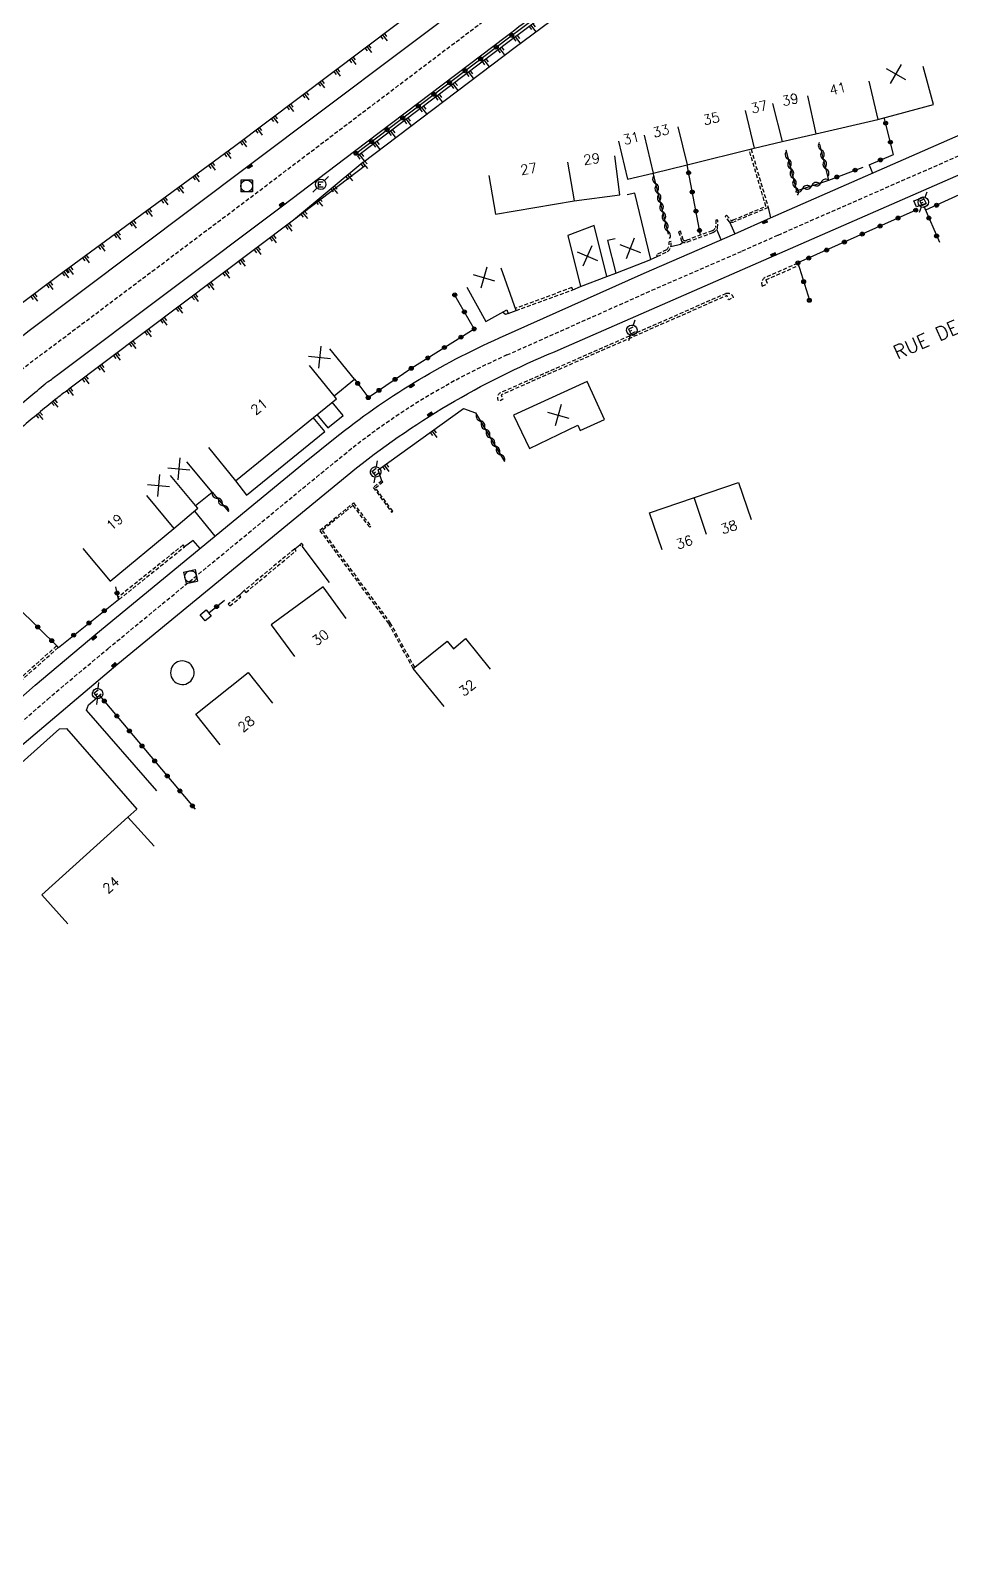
# Model space of a CAD drawing. Header units: millimetres. Extents: x 151000 to 152000, y 111999 to 113000.
# Drawn here: x 151559.4 to 151677, y 112548.8 to 112744.4 of the extents above; entities that cross this region are included whole.
import ezdxf
from ezdxf.enums import TextEntityAlignment as Align

# ---------------------------------------------------------------- set-up
doc = ezdxf.new("R2010")
doc.units = ezdxf.units.MM
doc.linetypes.add('DASHED', pattern=[0.75, 0.5, -0.25])
doc.layers.get('0').update_dxf_attribs({"linetype": 'CONTINUOUS'})
for name, color, linetype in [('W0001', 6, 'DASHED'), ('W0008', 7, 'CONTINUOUS'), ('W0100', 7, 'CONTINUOUS'), ('W0112', 1, 'DASHED'), ('W0211', 2, 'CONTINUOUS'), ('W0302', 3, 'CONTINUOUS'), ('W0310', 3, 'CONTINUOUS'), ('W0322', 7, 'CONTINUOUS'), ('W0334', 7, 'CONTINUOUS'), ('W0400', 7, 'CONTINUOUS'), ('W0420', 7, 'CONTINUOUS'), ('W0471', 7, 'CONTINUOUS'), ('W0989', 7, 'CONTINUOUS'), ('W0991', 7, 'CONTINUOUS'), ('W1102', 7, 'CONTINUOUS')]:
    doc.layers.add(name, color=color, linetype=linetype)
doc.styles.get("Standard").update_dxf_attribs({"font": 'romans.shx', "width": 0.85})

# ---------------------------------------------------------------- blocks, each defined once
blk = doc.blocks.new('t211o')
at = {"color": 0, "linetype": 'Continuous'}
for p, q in [((-0.29, 0.5), (-0.29, 0)), ((0, 1), (0, 0)), ((0.29, 0.5), (0.29, 0))]:
    blk.add_line(p, q, dxfattribs=at)
blk = doc.blocks.new('t322o')
at = {"color": 0, "linetype": 'Continuous'}
for radius in [0.25, 0.15]:
    blk.add_circle((0, 0), radius, dxfattribs=at)
blk = doc.blocks.new('T400')
for p, q in [((-0.15, 0.3), (0.15, 0.3)), ((-0.15, -0.25), (-0.15, 0.3)), ((-0.15, 0.15), (0.15, 0.15)), ((-0.15, 0), (0.15, 0)), ((0.15, 0.3), (0.15, -0.25)), ((-0.15, -0.15), (0.15, -0.15)), ((-0.15, -0.25), (-0.15, -0.3)), ((-0.15, -0.3), (0.15, -0.3)), ((0.15, -0.3), (0.15, -0.25))]:
    blk.add_line(p, q)
blk = doc.blocks.new('T471')
for p, q in [((-0.333334, 0.333334), (-0.333334, -0.333334)), ((-0.333334, 0.333334), (0.333334, 0.333334)), ((-0.333334, 0), (0, 0)), ((0.500001, 0.500001), (1.000002, 1.000002)), ((-0.500001, -0.500001), (-1.000002, -1.000002)), ((-0.333334, -0.333334), (0.333334, -0.333334))]:
    blk.add_line(p, q)
blk.add_ellipse((0, 0), major_axis=(0.471405, 0.471405), ratio=1, start_param=5.4977871438, end_param=11.780972451)
blk = doc.blocks.new('T420')
for p, q in [((0.75, 0.75), (-0.75, 0.75)), ((-0.75, 0.75), (-0.75, -0.75)), ((0.75, 0.75), (0.75, -0.75)), ((0.75, -0.75), (-0.75, -0.75))]:
    blk.add_line(p, q)
blk.add_ellipse((0, 0), major_axis=(-0.53, 0.53), ratio=1, start_param=3.926991, end_param=10.210176)
blk = doc.blocks.new('t991o')
at = {"color": 0, "linetype": 'Continuous'}
for p, q in [((-1, 1), (1, -1)), ((-1, -1), (1, 1))]:
    blk.add_line(p, q, dxfattribs=at)
blk = doc.blocks.new('t112o')
at = {"color": 0, "linetype": 'Continuous'}
for p, q in [((-0.5, 0.5), (0.5, 0.5)), ((-0.5, -0.5), (-0.5, 0.5)), ((0.5, 0.5), (0.5, -0.5)), ((0.5, -0.5), (-0.5, -0.5))]:
    blk.add_line(p, q, dxfattribs=at)
blk = doc.blocks.new('t310o')
at = {"color": 0, "linetype": 'Continuous'}
for centre, start, end in [((-0.5, 0.38), 216.8699, 323.1304), ((0.5, -0.37), 36.8699, 143.1303)]:
    blk.add_arc(centre, 0.625, start, end, dxfattribs=at)

msp = doc.modelspace()

# ---------------------------------------------------------------- linework, layer by layer
at = {"layer": 'W0001', "flags": 128}
msp.add_lwpolyline([(151459.91, 112587.84), (151483.76, 112616.82), (151504.78, 112642.36), (151517.41, 112657.69), (151528.04, 112670.57), (151529.35, 112672.13, -0.004363), (151533.5, 112676.98, -0.006719), (151536.31, 112680.11, -0.000073), (151538.72, 112682.73, -0.001328), (151538.86, 112682.88, -0.006227), (151541.72, 112685.88, -0.004746), (151545.52, 112689.69, -0.008001), (151548.84, 112692.86, -0.006296), (151553.15, 112696.73, -0.005412), (151554.9, 112698.24, -0.002202), (151559.14, 112701.77, -0.015602), (151559.65, 112702.16, 0.004263), (151560.88, 112703.07), (151589.59, 112724.64), (151598.78, 112731.62), (151618.22, 112746.31, 0.006484), (151622.39, 112749.55, 0.011034), (151624.7, 112751.48, 0.001143), (151629.42, 112755.63, 0.006068), (151630.24, 112756.37, 0.023529), (151633.01, 112759.19, 0.014729), (151637.27, 112764.24, 0.017218), (151640.32, 112768.37, 0.020772), (151642.53, 112771.9, 0.01837), (151644.13, 112774.95, 0.013276), (151646.13, 112779.44, 0.018273), (151647.87, 112784.15, 0.022579), (151648.95, 112787.96, 0.027206), (151649.71, 112792.3, 0.026146), (151650.02, 112796.9, 0.011137), (151649.99, 112802.07, 0.015346), (151649.77, 112805.72, 0.006991), (151649.33, 112809.9, 0.012154), (151649, 112812.18, 0.010872), (151648.19, 112816.43, 0.013352), (151647.38, 112819.79, 0.003304), (151646.77, 112821.97, 0.001261), (151645.1, 112827.78, 0.00425), (151645.07, 112827.91, 0.000488), (151644.57, 112829.52), (151643.46, 112832.71)], format="xyb", dxfattribs=at)
at = {"layer": 'W0001'}
msp.add_lwpolyline([(151419.54, 112499.27), (151425.05, 112508.65), (151429.48, 112517.82), (151434.62, 112527.53), (151436.08, 112529.46), (151438.25, 112532.01), (151452.31, 112547.08), (151485.38, 112582.76), (151510.29, 112609.76, -0.014174), (151517.79, 112617.68, -0.004488), (151521.92, 112621.73), (151547.21, 112645.94), (151555.2, 112653.33), (151561.51, 112658.87), (151569.26, 112665.36), (151595.92, 112687.3), (151599.81, 112690.45, -0.064202), (151620.29, 112702.91), (151638.81, 112711.18), (151650.38, 112716.21), (151654.96, 112718.25), (151683.41, 112730.73, 0.029014), (151701.69, 112739.97, 0.045765), (151710.1, 112745.99, 0.066654)], format="xyb", dxfattribs=at)
at = {"layer": 'W0008'}
for points in [[(151450.56, 112548.71), (151483.63, 112584.38), (151508.52, 112611.37, -0.014151), (151516.1, 112619.38, -0.004491), (151520.26, 112623.45), (151545.57, 112647.68), (151553.6, 112655.11), (151559.95, 112660.69), (151567.73, 112667.2), (151594.41, 112689.15), (151598.31, 112692.31, -0.064213), (151619.32, 112705.09), (151637.85, 112713.37), (151649.42, 112718.39), (151653.99, 112720.43), (151682.46, 112732.92, 0.029019), (151700.49, 112742.03, 0.050184), (151709.28, 112748.35)], [(151456.64, 112548.45), (151487.74, 112582.01), (151515.53, 112612.07, -0.007624), (151524.14, 112620.77), (151550.65, 112646.09), (151557.44, 112652.34), (151570.51, 112663.44), (151601.04, 112688.47, -0.071873), (151627.24, 112703.69), (151681.8, 112727.57, 0.051598), (151709.37, 112742.51, 0.011854), (151710.93, 112743.64)]]:
    msp.add_lwpolyline(points, format="xyb", dxfattribs=at)
at = {"layer": 'W0008', "flags": 128}
for points in [[(151616.26, 112748.94), (151587.32, 112727.12), (151565.7, 112710.89), (151559.2, 112706), (151558.38, 112705.37, 0.007059), (151553.44, 112701.47, 0.015272), (151551.24, 112699.57, 0.000619), (151545.39, 112694.18, 0.00555), (151544.75, 112693.57, 0.004987), (151540.27, 112689.15, 0.00676), (151537.04, 112685.82, 0.004787), (151532.94, 112681.38, 0.006068), (151529.78, 112677.8, 0.001474), (151528.26, 112676.03, 0.000716), (151525.13, 112672.35, 0.004157), (151525.03, 112672.23, -0.000757), (151524.46, 112671.53), (151514.42, 112659.37), (151495.79, 112636.71), (151480.81, 112618.44), (151460.48, 112593.76), (151453.16, 112584.87)], [(151462.47, 112585.73), (151486.32, 112614.72), (151507.33, 112640.26), (151519.97, 112655.58), (151530.58, 112668.45), (151531.88, 112670, -0.004363), (151536, 112674.81, -0.006719), (151538.74, 112677.87, -0.000073), (151541.15, 112680.49, -0.001328), (151541.28, 112680.63, -0.006227), (151544.08, 112683.56, -0.004746), (151547.84, 112687.33, -0.008001), (151551.09, 112690.43, -0.006296), (151555.33, 112694.25, -0.005412), (151557.03, 112695.7, -0.002202), (151561.25, 112699.22, -0.015602), (151561.59, 112699.48, 0.004263), (151562.86, 112700.42), (151591.58, 112722), (151600.77, 112728.99), (151620.21, 112743.67, 0.006486), (151624.45, 112746.97, 0.011034)]]:
    msp.add_lwpolyline(points, format="xyb", dxfattribs=at)
at = {"layer": 'W0100'}
for points in [[(151634.55, 112730.25), (151635.72, 112725.38), (151638.99, 112726.17), (151643.34, 112727.24), (151651.92, 112729.34), (151655.48, 112730.23), (151659.79, 112731.17), (151667.72, 112733.04), (151674.83, 112734.96), (151673.53, 112739.79)], [(151617.99, 112725.86), (151618.83, 112720.93), (151628.89, 112722.64), (151634.73, 112723.41), (151634.09, 112728.36)], [(151634.11, 112717.78), (151633.14, 112717.53), (151634.22, 112713.38), (151638.67, 112715.13), (151636.65, 112723.6), (151635.68, 112723.37)], [(151615.14, 112711.58), (151617.58, 112707.21), (151620.26, 112708.7), (151620.46, 112708.23), (151621.45, 112708.58), (151619.53, 112714.02)], [(151582.13, 112691.08), (151585.58, 112686.84), (151598.47, 112697.32), (151598.18, 112697.68), (151600.79, 112699.8), (151597.63, 112703.68)], [(151566.05, 112678.18), (151569.54, 112673.98), (151577.67, 112680.73), (151580.75, 112683.31), (151580.47, 112683.65), (151582.57, 112685.39), (151579.37, 112689.24)], [(151640.12, 112678.01), (151638.51, 112682.74), (151649.9, 112686.62), (151651.51, 112681.88)], [(151599.74, 112669.22), (151596.78, 112673.25), (151590.15, 112668.39), (151593.11, 112664.36)], [(151612.27, 112657.97), (151608.31, 112662.82), (151612.63, 112666.34), (151613.43, 112665.36), (151615, 112666.64), (151618.16, 112662.76)], [(151583.6, 112653.08), (151580.49, 112657), (151587.19, 112662.32), (151590.31, 112658.41)], [(151564.13, 112630.18), (151560.79, 112633.9), (151571.81, 112643.83), (151575.16, 112640.12)]]:
    msp.add_lwpolyline(points, dxfattribs=at)
for points in [[(151628.06, 112718.19), (151629.71, 112711.66), (151633.08, 112712.93), (151631.43, 112719.46)], [(151629.33, 112693.93), (151629.65, 112693.26), (151632.74, 112694.66), (151630.53, 112699.52), (151621.11, 112695.23), (151623.17, 112690.96)]]:
    msp.add_lwpolyline(points, close=True, dxfattribs=at)
at = {"layer": 'W0112'}
msp.add_lwpolyline([(151651.5, 112729.23), (151653.69, 112721.77), (151649.34, 112719.95, -0.249255), (151648.76, 112719.94), (151648.19, 112720.62), (151648.38, 112720.78), (151648.91, 112720.14, 0.226054), (151649.23, 112720.18), (151653.39, 112721.92), (151651.25, 112729.17)], format="xyb", dxfattribs=at)
for points in [[(151642.23, 112718.66), (151642.62, 112717.48, 0.35123), (151643.39, 112717.36), (151646.6, 112718.56, 0.213377), (151647.22, 112719.14), (151647.25, 112720.17), (151647, 112720.17), (151646.97, 112719.2, -0.200117), (151646.51, 112718.8), (151643.28, 112717.58, -0.32939), (151642.84, 112717.62), (151642.47, 112718.74)], [(151639.5, 112715.51), (151640.81, 112716.14, 0.297829), (151641.27, 112717.43), (151641.02, 112717.37, -0.291041), (151640.68, 112716.35), (151639.4, 112715.74)], [(151657.43, 112714.62), (151653.28, 112712.81, 0.383055), (151652.93, 112711.73), (151653.62, 112712.04), (151653.4, 112712.53), (151657.55, 112714.35)]]:
    msp.add_lwpolyline(points, format="xyb", close=True, dxfattribs=at)
for points in [[(151621.45, 112708.58), (151628.69, 112711.25), (151628.59, 112711.53), (151621.35, 112708.86)], [(151620.46, 112708.23), (151620.09, 112708.1), (151619.7, 112708.39)], [(151608.31, 112662.82), (151605.16, 112668.57), (151596.37, 112680.5), (151600.66, 112683.99), (151602.89, 112681), (151602.73, 112680.88), (151600.62, 112683.7), (151596.64, 112680.47), (151605.33, 112668.68), (151608.47, 112662.95)]]:
    msp.add_lwpolyline(points, dxfattribs=at)
at = {"layer": 'W0112', "flags": 128}
msp.add_lwpolyline([(151648.28, 112710.79, -0.449622), (151649.22, 112710.23), (151648.64, 112709.97), (151648.4, 112710.51), (151619.53, 112697.8), (151619.76, 112697.27), (151619.25, 112696.98, -0.395566), (151619.41, 112698.08)], format="xyb", close=True, dxfattribs=at)
at = {"layer": 'W0112'}
for points in [[(151604.28, 112686.84), (151603.18, 112685.97), (151605.52, 112682.82), (151605.68, 112682.94), (151603.46, 112685.93), (151604.4, 112686.68)], [(151578.88, 112678.62), (151570.51, 112671.89), (151570.7, 112671.66), (151579.06, 112678.39)], [(151586.69, 112672.78), (151586.88, 112672.54), (151593.33, 112677.89), (151593.14, 112678.12)], [(151584.65, 112671.07), (151584.84, 112670.84), (151586.26, 112671.98), (151586.07, 112672.21)], [(151555.04, 112658.91), (151555.24, 112658.69), (151562.9, 112665.5), (151562.7, 112665.72)]]:
    msp.add_lwpolyline(points, close=True, dxfattribs=at)
at = {"layer": 'W0112', "flags": 128}
msp.add_lwpolyline([(151594.02, 112678.83), (151593.79, 112678.65), (151593.98, 112678.42), (151594.21, 112678.6)], close=True, dxfattribs=at)
at = {"layer": 'W0211', "flags": 128}
for points in [[(151614.37, 112751.4), (151585.46, 112729.59), (151563.67, 112713.59)], [(151626.26, 112747.21), (151620.73, 112743.12), (151601.23, 112728.36)]]:
    msp.add_lwpolyline(points, dxfattribs=at)
for points in [[(151601.85, 112727.54), (151593, 112720.13), (151564.28, 112698.54, -0.004263), (151562.97, 112697.58, 0.015602), (151562.75, 112697.41, 0.002202), (151558.54, 112693.91, 0.005412), (151556.88, 112692.48, 0.006296), (151552.68, 112688.7, 0.008001), (151549.48, 112685.66, 0.004746), (151545.76, 112681.92, 0.006227), (151543, 112679.03, 0.001328), (151542.88, 112678.9, 0.000073), (151540.47, 112676.28, 0.006719), (151537.77, 112673.27, 0.004363), (151533.68, 112668.49), (151532.38, 112666.95), (151521.78, 112654.09), (151509.15, 112638.77), (151488.13, 112613.22), (151471.57, 112593.36)], [(151563.67, 112713.59), (151557.16, 112708.68), (151556.32, 112708.04, 0.007059), (151551.32, 112704.09, 0.015272), (151548.96, 112702.05, 0.000619), (151543.11, 112696.65, 0.00555), (151542.41, 112695.99, 0.004987), (151537.88, 112691.53, 0.00676), (151534.59, 112688.13, 0.004787), (151530.44, 112683.64, 0.006068), (151527.23, 112680.01, 0.001474), (151525.69, 112678.21, 0.000716), (151522.56, 112674.53, 0.004157), (151522.42, 112674.36, -0.000757), (151521.86, 112673.68), (151511.82, 112661.51), (151493.19, 112638.85)]]:
    msp.add_lwpolyline(points, format="xyb", dxfattribs=at)
at = {"layer": 'W0211'}
msp.add_lwpolyline([(151604.28, 112686.84), (151603.82, 112688.24), (151614.75, 112696.05), (151616.27, 112695.53)], dxfattribs=at)
at = {"layer": 'W0302', "flags": 128}
msp.add_lwpolyline([(151601.85, 112727.54), (151621.35, 112742.29), (151626.9, 112746.4)], dxfattribs=at)
msp.add_lwpolyline([(151602.2, 112727.12), (151593, 112720.13), (151564.28, 112698.54, -0.004263), (151562.97, 112697.58, 0.015602), (151562.75, 112697.41, 0.002202), (151558.54, 112693.91, 0.005412), (151556.88, 112692.48, 0.006296), (151552.68, 112688.7, 0.008001), (151549.48, 112685.66, 0.004746), (151545.76, 112681.92, 0.006227), (151543, 112679.03, 0.001328), (151542.88, 112678.9, 0.000073), (151540.47, 112676.28, 0.006719), (151537.77, 112673.27, 0.004363), (151533.68, 112668.49), (151532.38, 112666.95), (151521.78, 112654.09), (151509.15, 112638.77), (151488.13, 112613.22), (151471.57, 112593.36)], format="xyb", dxfattribs=at)
at = {"layer": 'W0310'}
for points in [[(151655.93, 112729.14), (151657.3, 112723.89), (151661.43, 112725.28), (151660.3, 112729.85)], [(151638.95, 112726.16), (151640.91, 112718.38)], [(151616.27, 112695.53), (151619.96, 112689.31)], [(151582.57, 112685.39), (151584.67, 112682.9)]]:
    msp.add_lwpolyline(points, dxfattribs=at)
at = {"layer": 'W0322', "flags": 128}
msp.add_lwpolyline([(151600.98, 112728.69), (151620.48, 112743.45), (151626, 112747.54)], dxfattribs=at)
at = {"layer": 'W0322'}
for points in [[(151666.61, 112727.24), (151669.73, 112728.55), (151668.54, 112733.29)], [(151700.12, 112716.55), (151693.56, 112730.43), (151673.81, 112721.41)], [(151645.03, 112718.24), (151643.32, 112727.23)], [(151661.43, 112725.28), (151665.82, 112726.92)], [(151672.57, 112721.43), (151657.5, 112714.69)], [(151673.59, 112721.92), (151675.58, 112717.33)], [(151657.5, 112714.69), (151658.96, 112709.9)], [(151616.09, 112706.25), (151613.55, 112710.69)], [(151602.24, 112697.91), (151602.55, 112697.46), (151608.13, 112701.26), (151616.09, 112706.25)], [(151600.79, 112699.8), (151601.62, 112698.76)], [(151562.93, 112665.53), (151570.6, 112671.65), (151570.26, 112673.28)], [(151562.93, 112665.53), (151557.66, 112670.69)], [(151582.15, 112669.93), (151584.16, 112671.55)], [(151568.2, 112659.36), (151580.42, 112644.84)]]:
    msp.add_lwpolyline(points, dxfattribs=at)
at = {"layer": 'W0334'}
for points in [[(151666.61, 112727.24), (151667.03, 112726.15)], [(151653.69, 112721.77), (151653.99, 112720.43)], [(151647.67, 112717.63), (151647.13, 112718.97)], [(151648.76, 112719.94), (151649.42, 112718.39)], [(151642.81, 112717.34), (151642.5, 112717.03), (151641.24, 112716.72)], [(151638.66, 112715.13), (151639.5, 112715.51)], [(151633.08, 112712.93), (151634.22, 112713.38)], [(151628.69, 112711.25), (151629.71, 112711.66)], [(151601.62, 112698.76), (151602.24, 112697.91)], [(151595.98, 112695.3), (151597.37, 112693.58), (151599.35, 112695.16), (151597.94, 112696.9)], [(151585.58, 112686.84), (151586.99, 112684.98), (151596.98, 112693.13), (151595.52, 112694.93)], [(151580.31, 112682.94), (151582.95, 112679.73)], [(151581.05, 112678.16), (151580.18, 112679.21), (151579.06, 112678.39)], [(151593.14, 112678.12), (151593.79, 112678.65)], [(151594.07, 112678.48), (151597.55, 112673.82)], [(151586.07, 112672.21), (151586.69, 112672.78)], [(151575.52, 112647.17), (151566.52, 112657.48), (151566.77, 112658.18), (151568.2, 112659.36)], [(151545.33, 112638.72), (151552.11, 112645.31), (151552.95, 112646.46), (151554.11, 112647.12), (151563.06, 112655.1), (151563.97, 112655.17), (151572.94, 112644.85), (151571.81, 112643.83)]]:
    msp.add_lwpolyline(points, dxfattribs=at)
msp.add_lwpolyline([(151672.67, 112721.85), (151672.3, 112722.62), (151673.51, 112723.06), (151673.89, 112722.29)], close=True, dxfattribs=at)
msp.add_lwpolyline([(151578.17, 112663.67, 4.306003), (151579.5, 112663.61, 0.232234)], format="xyb", close=True, dxfattribs=at)
at = {"layer": 'W1102'}
for p, q in [((151666.56, 112737.91), (151667.72, 112733.04)), ((151654.26, 112735.08), (151655.48, 112730.23)), ((151658.73, 112736.05), (151659.79, 112731.17)), ((151650.73, 112734.19), (151651.92, 112729.34)), ((151637.82, 112731.03), (151638.99, 112726.17)), ((151642.14, 112732.09), (151643.34, 112727.24)), ((151628.05, 112727.57), (151628.89, 112722.64)), ((151574.19, 112684.93), (151577.67, 112680.73))]:
    msp.add_line(p, q, dxfattribs=at)
at = {"layer": 'W1102', "flags": 128}
for points in [[(151598.18, 112697.68), (151595.02, 112701.56)], [(151580.47, 112683.65), (151577.27, 112687.5)], [(151645.81, 112679.95), (151644.21, 112684.68)]]:
    msp.add_lwpolyline(points, dxfattribs=at)

# ---------------------------------------------------------------- block references
at = {"layer": 'W0112', "rotation": 38.46932797643111}
msp.add_blockref('t112o', (151581.76, 112669.61), dxfattribs=at)
at = {"layer": 'W0211'}
for p, rotation in [((151623.4, 112745.09), 216.496479153311), ((151602.39, 112742.37), 217.0290518227517), ((151604.39, 112743.87), 217.0290518227517), ((151621.39, 112743.61), 216.496479153311), ((151600.4, 112740.86), 217.0290518227517), ((151617.4, 112740.6), 217.1184717880892), ((151619.39, 112742.11), 217.1184717880892), ((151598.4, 112739.36), 217.0290518227517), ((151615.4, 112739.09), 217.1184717880892), ((151594.41, 112736.35), 217.0290518227517), ((151596.41, 112737.85), 217.0290518227517), ((151613.41, 112737.58), 217.1184717880892), ((151592.41, 112734.84), 217.0290518227517), ((151609.42, 112734.56), 217.1184717880892), ((151611.42, 112736.07), 217.1184717880892), ((151590.42, 112733.34), 217.0290518227517), ((151607.43, 112733.05), 217.1184717880892), ((151588.42, 112731.83), 217.0290518227517), ((151605.44, 112731.55), 217.1184717880892), ((151584.42, 112728.83), 216.3074774147207), ((151586.43, 112730.32), 217.0290518227517), ((151601.45, 112728.53), 217.1184717880892), ((151603.44, 112730.04), 217.1184717880892), ((151582.41, 112727.35), 216.3074774147207), ((151601.85, 112727.54), 219.9429176338485), ((151580.39, 112725.87), 216.3074774147207), ((151599.93, 112725.93), 219.9429176338485), ((151576.36, 112722.91), 216.3074774147207), ((151578.38, 112724.39), 216.3074774147207), ((151596.1, 112722.72), 219.9429176338485), ((151598.01, 112724.33), 219.9429176338485), ((151574.35, 112721.43), 216.3074774147207), ((151594.18, 112721.12), 219.9429176338485), ((151572.33, 112719.95), 216.3074774147207), ((151592.23, 112719.55), 216.922044756096), ((151568.3, 112716.99), 216.3074774147207), ((151570.32, 112718.47), 216.3074774147207), ((151590.23, 112718.05), 216.922044756096), ((151566.29, 112715.51), 216.3074774147207), ((151586.24, 112715.05), 216.922044756096), ((151588.24, 112716.55), 216.922044756096), ((151563.67, 112713.59), 216.990939819151), ((151564.27, 112714.03), 216.3074774147207), ((151584.24, 112713.55), 216.922044756096), ((151561.67, 112712.08), 216.990939819151), ((151582.24, 112712.04), 216.922044756096), ((151559.68, 112710.58), 216.990939819151), ((151578.24, 112709.04), 216.922044756096), ((151580.24, 112710.54), 216.922044756096), ((151576.24, 112707.54), 216.922044756096), ((151574.25, 112706.04), 216.922044756096), ((151572.25, 112704.54), 216.922044756096), ((151568.25, 112701.53), 216.922044756096), ((151570.25, 112703.03), 216.922044756096), ((151566.25, 112700.03), 216.922044756096), ((151564.25, 112698.53), 216.9049319912191), ((151560.34, 112695.41), 219.8082618087766), ((151562.27, 112697.01), 219.5777665283389), ((151610.76, 112693.19), 215.518150186985), ((151604.64, 112688.82), 215.5181501872753)]:
    msp.add_blockref('t211o', p, dxfattribs=dict(at, rotation=rotation))
at = {"layer": 'W0310'}
for p, rotation in [((151656.25, 112727.93), 284.61851998307), ((151660.48, 112729.13), 103.910902883374), ((151660.78, 112727.92), 103.910902883374), ((151656.57, 112726.72), 284.61851998307), ((151661.08, 112726.71), 103.910902883374), ((151639.29, 112724.83), 284.161313650566), ((151656.88, 112725.52), 284.61851998307), ((151657.2, 112724.31), 284.61851998307), ((151659.27, 112724.55), 18.6006176885471), ((151660.45, 112724.95), 18.6006176885471), ((151639.59, 112723.62), 284.161313650566), ((151639.9, 112722.41), 284.161313650566), ((151658.08, 112724.15), 18.6006176885471), ((151640.2, 112721.2), 284.161313650566), ((151640.51, 112719.98), 284.161313650566), ((151640.81, 112718.77), 284.161313650566), ((151616.91, 112694.46), 300.617423640129), ((151617.55, 112693.38), 300.617423640129), ((151618.18, 112692.31), 300.617423640129), ((151618.82, 112691.23), 300.617423640129), ((151619.46, 112690.16), 300.617423640129), ((151583.24, 112684.6), 310.14137639653), ((151584.04, 112683.64), 310.14137639653)]:
    msp.add_blockref('t310o', p, dxfattribs=dict(at, rotation=rotation))
at = {"layer": 'W0322'}
for p, rotation in [((151618.92, 112742.27), 37.11847178807097), ((151620.91, 112743.77), 36.4964791538612), ((151616.92, 112740.76), 37.11847178807097), ((151614.93, 112739.25), 37.11847178807097), ((151610.94, 112736.24), 37.11847178807097), ((151612.94, 112737.74), 37.11847178807097), ((151608.95, 112734.73), 37.11847178807097), ((151606.96, 112733.22), 37.11847178807097), ((151668.72, 112732.55), 104.1169825374), ((151604.96, 112731.71), 37.11847178807097), ((151600.98, 112728.69), 37.11847178807097), ((151602.97, 112730.2), 37.11847178807097), ((151669.33, 112730.12), 104.1169825374), ((151664.81, 112726.54), 20.4187014548267), ((151668.05, 112727.85), 22.781092426675), ((151643.51, 112726.21), 100.7806051459779), ((151662.47, 112725.67), 20.4187014548267), ((151643.98, 112723.75), 100.7806051459779), ((151644.45, 112721.3), 100.7806051459779), ((151672.57, 112721.43), 204.126079997949), ((151675.23, 112722.06), 204.545697904321), ((151644.91, 112718.84), 100.7806051459779), ((151668, 112719.39), 204.126079997949), ((151670.29, 112720.41), 204.126079997949), ((151674.24, 112720.42), 293.497876892981), ((151663.44, 112717.35), 204.126079997949), ((151665.72, 112718.37), 204.126079997949), ((151675.23, 112718.13), 293.497876892981), ((151657.5, 112714.69), 286.931088473899), ((151658.88, 112715.3), 204.126079997949), ((151661.16, 112716.32), 204.126079997949), ((151658.23, 112712.29), 286.931088473899), ((151613.61, 112710.59), 119.801650403105), ((151658.96, 112709.9), 286.931088473899), ((151614.85, 112708.42), 119.801650403105), ((151614.4, 112705.19), 32.0968895980142), ((151616.09, 112706.25), 119.801650403105), ((151612.29, 112703.87), 32.0968895980142), ((151608.05, 112701.21), 34.23362772671531), ((151610.17, 112702.54), 32.0968895980142), ((151601.2, 112699.28), 308.786151559502), ((151605.98, 112699.8), 34.23362772671531), ((151602.55, 112697.46), 280.166343749132), ((151603.92, 112698.39), 34.23362772671531), ((151570.43, 112672.47), 101.990924347949), ((151568.79, 112670.21), 38.59407764950421), ((151583.15, 112670.74), 39.0252352716833), ((151560.28, 112668.13), 135.603555116579), ((151566.84, 112668.65), 38.59407764950421), ((151562.07, 112666.38), 38.59407764950421), ((151564.88, 112667.09), 38.59407764950421), ((151568.8, 112658.66), 310.0622442507687), ((151570.4, 112656.74), 310.0622442507687), ((151572.01, 112654.83), 310.0622442507687), ((151573.62, 112652.92), 310.0622442507687), ((151575.23, 112651), 310.0622442507687), ((151576.84, 112649.09), 310.0622442507687), ((151578.45, 112647.17), 310.0622442507687), ((151580.06, 112645.26), 310.0622442507687)]:
    msp.add_blockref('t322o', p, dxfattribs=dict(at, rotation=rotation))
at = {"layer": 'W0400'}
for p, rotation in [((151587.41, 112727.03), 123.5389084417566), ((151591.48, 112722.16), 306.0344920730889), ((151653.25, 112719.93), 114.0783789625474), ((151654.37, 112715.73), 113.831844574441), ((151608.12, 112699.01), 121.2897359369942), ((151610.46, 112695.32), 121.7892024735601), ((151567.51, 112666.77), 129.9483326259136), ((151570.06, 112663.26), 130.3535712662339)]:
    msp.add_blockref('T400', p, dxfattribs=dict(at, rotation=rotation))
at = {"layer": 'W0420'}
msp.add_blockref('T420', (151587, 112724.52), dxfattribs=at)
at = {"layer": 'W0420', "rotation": 101.990924347949}
msp.add_blockref('T420', (151579.83, 112674.58), dxfattribs=at)
at = {"layer": 'W0471'}
msp.add_blockref('T471', (151596.47, 112724.73), dxfattribs=at)
for p, rotation in [((151673.52, 112722.45), 23.641611124148), ((151636.26, 112706.08), 26.7537473641089), ((151603.49, 112687.96), 36.03107902815482), ((151567.94, 112659.62), 38.8204579928804)]:
    msp.add_blockref('T471', p, dxfattribs=dict(at, rotation=rotation))
at = {"layer": 'W0991'}
for p, rotation in [((151670.01, 112738.84), 285.0947452112212), ((151636.04, 112716.54), 294.1337893768011), ((151630.57, 112715.56), 291.7154845156148), ((151617.34, 112712.8), 299.1699295908084), ((151596.33, 112702.62), 309.1081125207823), ((151626.83, 112695.23), 299.1390688680473), ((151578.32, 112688.37), 309.7081738609719), ((151575.73, 112686.21), 309.7081738624889)]:
    msp.add_blockref('t991o', p, dxfattribs=dict(at, rotation=rotation))

# ---------------------------------------------------------------- texts
at = {"layer": 'W0989'}
msp.add_text('RUE DE LA PRAIE', height=1.75, rotation=23.4638, dxfattribs=at).set_placement((151679.21, 112707.19), align=Align.MIDDLE)
at = {"layer": 'W0991'}
for s, rotation, p in [('41', 13.3153, (151662.59, 112736.97)), ('37', 14.0772, (151652.53, 112734.64)), ('39', 12.2616, (151656.51, 112735.57)), ('35', 13.7393, (151646.43, 112733.14)), ('31', 13.4951, (151636.18, 112730.64)), ('33', 13.8246, (151639.98, 112731.56)), ('27', 9.661, (151623.07, 112726.73)), ('29', 7.4312, (151631.12, 112727.98)), ('21', 39.1081, (151588.58, 112696.32)), ('19', 39.7082, (151570.12, 112681.55)), ('36', 18.7637, (151642.97, 112678.98)), ('38', 18.7637, (151648.66, 112680.91)), ('30', 36.2402, (151596.42, 112666.79)), ('32', 39.1486, (151615.21, 112660.36)), ('28', 38.4693, (151586.95, 112655.74)), ('24', 42.0344, (151569.65, 112635.15))]:
    msp.add_text(s, height=1.25, rotation=rotation, dxfattribs=at).set_placement(p, align=Align.MIDDLE)

doc.saveas('drawing.dxf')
